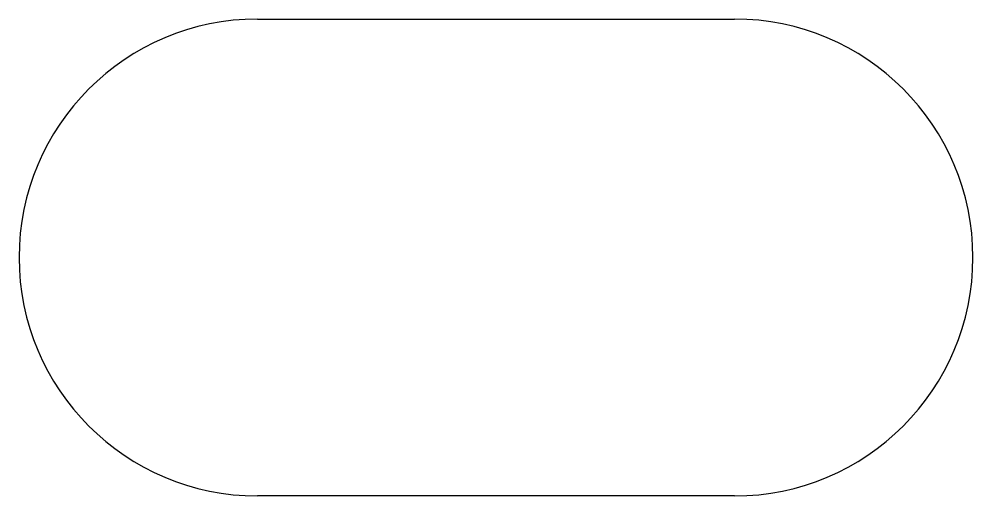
# Model space of a CAD drawing. Header units: metres. Extents: x -5 to 15, y 0 to 10.
import ezdxf

# ---------------------------------------------------------------- set-up
doc = ezdxf.new("R2010")
doc.units = ezdxf.units.M

msp = doc.modelspace()

# ---------------------------------------------------------------- linework, layer by layer
for p, q in [((0, 10), (10, 10)), ((10, 0), (0, 0))]:
    msp.add_line(p, q)
for centre, start, end in [((0, 5), 90, 270), ((10, 5), 270, 90)]:
    msp.add_arc(centre, 5, start, end)

doc.saveas('drawing.dxf')
